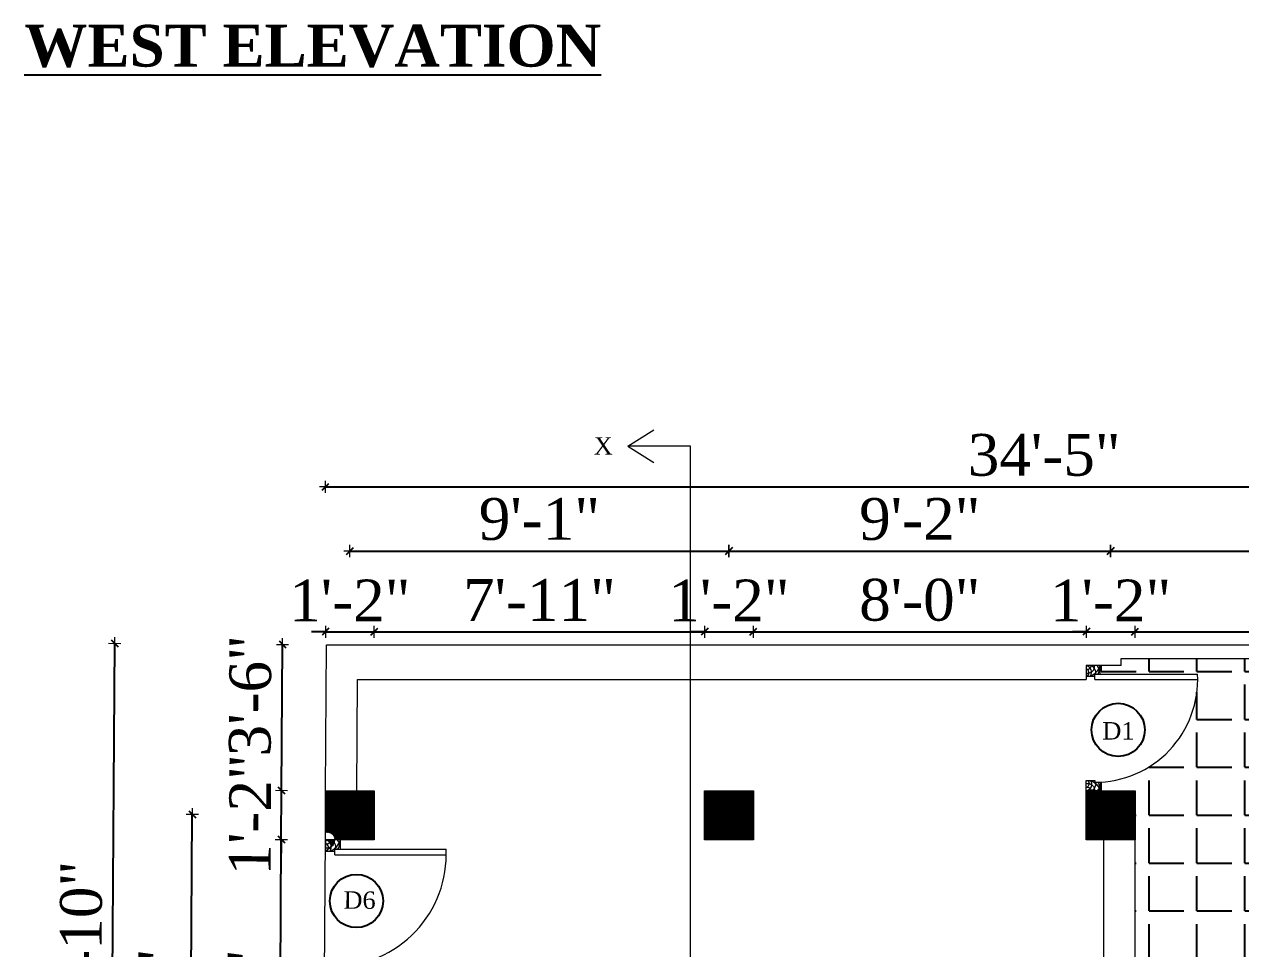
# Model space of a CAD drawing. Header units: inches. Extents: x 4069 to 291496, y -47643 to 12535.
# Drawn here: x 37256.3 to 37605.7, y -109.2 to 156.3 of the extents above; entities that cross this region are included whole.
import ezdxf

# ---------------------------------------------------------------- set-up
doc = ezdxf.new("R2010")
doc.units = ezdxf.units.IN
doc.header["$LTSCALE"] = 5
doc.header["$MEASUREMENT"] = 0
for name, color, linetype, lineweight in [('A-WALL', 7, 'Continuous', 9), ('Dimension', 7, 'Continuous', 18), ('DOOR', 62, 'Continuous', 0)]:
    doc.layers.add(name, color=color, linetype=linetype, lineweight=lineweight)
doc.layers.add('dim line', color=7, linetype='Continuous', lineweight=15, true_color=0xfab2b2)
doc.layers.add('TEXT', color=6, linetype='Continuous')
doc.layers.add('WALL', color=7, linetype='Continuous')
doc.styles.add('ordinary', font='times.ttf')
doc.dimstyles.new('Copy of 96', dxfattribs={"dimtxt": 7, "dimasz": 4, "dimexe": 0.5, "dimexo": 0.5, "dimgap": 3, "dimtad": 1, "dimdec": 1, "dimzin": 11, "dimdsep": 46, "dimlunit": 4, "dimtxsty": 'ordinary', "dimblk": 'OBLIQUE', "dimcen": 0.09, "dimse1": 1, "dimse2": 1, "dimclrt": 6, "dimazin": 0, "dimtfac": 1, "dimtdec": 1, "dimtix": 1, "dimtmove": 2, "dimatfit": 3, "dimldrblk": 'leader', "dimfxl": 0.5, "dimfxlon": 1, "dimtolj": 1, "dimtzin": 0, "dimarcsym": 0})
pattern_1 = [(45, (13029.65424, -1679.6092), (-0.08838834765, 0.08838834765), [])]

# ---------------------------------------------------------------- blocks, each defined once
blk = doc.blocks.new('A$C27B36B59')
at = {"layer": 'DOOR'}
for p, q in [((0, 4), (0, 0)), ((2.5, 4), (0, 4)), ((2.5, 2.5), (2.5, 4)), ((0, 0), (3, 0)), ((3, 2.5), (2.5, 2.5)), ((3, 0), (3, 2.5))]:
    blk.add_line(p, q, dxfattribs=at)
for centre, radius, start, end in [((-1.4, -0.54), 4.75, 22.1411, 72.838), ((1.34, 2.09), 1.64, 45.138, 144.8948), ((2.21, 0.3), 2.49, 83.3149, 152.658), ((0.13, 0.37), 2.05, 349.4875, 93.6805), ((1.96, -0.47), 2.01, 58.7447, 166.495), ((-0.06, 0.32), 1.13, 343.542, 86.947), ((2.08, -0.4), 1.17, 38.2816, 160.1519)]:
    blk.add_arc(centre, radius, start, end, dxfattribs=at)
blk = doc.blocks.new('D2')
at = {"layer": 'DOOR'}
for p, q in [((74473.95, 24047.59), (74473.95, 24018.09)), ((74473.95, 24047.59), (74475.45, 24047.59)), ((74475.45, 24047.59), (74475.45, 24018.13))]:
    blk.add_line(p, q, dxfattribs=at)
blk.add_arc((74473.95, 24047.59), 29.5, 180, 272.9146, dxfattribs=at)
at = {"layer": 'DOOR', "xscale": -1, "rotation": 180}
blk.add_blockref('A$C27B36B59', (74441.95, 24050.09), dxfattribs=at)
at = {"layer": 'DOOR', "rotation": 180}
blk.add_blockref('A$C27B36B59', (74477.95, 24050.09), dxfattribs=at)
blk = doc.blocks.new('oblique')
at = {"color": 0, "lineweight": -2}
blk.add_line((0.25, 0.25), (-0.25, -0.25), dxfattribs=at)
at = {"layer": 'dim line', "lineweight": 9}
for p, q in [((-0.4375, 0), (0.4375, 0)), ((0, 0.4375), (0, -0.4375))]:
    blk.add_line(p, q, dxfattribs=at)
blk = doc.blocks.new('*D1731')
at = {"layer": 'A-WALL', "color": 0, "lineweight": -2, "ltscale": 5, "transparency": 16777216}
blk.add_line((37755.69, -284.2), (37342.02, -284.2), dxfattribs=at)
at = {"layer": 'Defpoints', "color": 0, "ltscale": 5, "transparency": 16777216}
for p in [(37755.69, -79.55, -58), (37342.02, -189.89, -58.17), (37342.02, -284.2)]:
    blk.add_point(p, dxfattribs=at)
at = {"layer": 'A-WALL', "color": 0, "lineweight": -2, "ltscale": 5, "transparency": 16777216, "xscale": 4, "yscale": 4, "zscale": 4, "rotation": 180}
blk.add_blockref('oblique', (37342.02, -284.2), dxfattribs=at)
at = {"layer": 'A-WALL', "color": 0, "lineweight": -2, "ltscale": 5, "transparency": 16777216, "xscale": 4, "yscale": 4, "zscale": 4}
blk.add_blockref('oblique', (37755.69, -284.2), dxfattribs=at)
at = {"layer": 'A-WALL', "color": 6, "ltscale": 5, "transparency": 16777216, "insert": (37548.86, -275.1), "char_height": 12, "attachment_point": 5, "style": 'ordinary'}
blk.add_mtext('\\A1;34\'-6"', dxfattribs=at)
blk = doc.blocks.new('_OBLIQUE')
at = {"color": 0, "linetype": 'ByBlock'}
blk.add_line((-0.5, -0.5), (0.5, 0.5), dxfattribs=at)
blk = doc.blocks.new('leader')
at = {"layer": 'Dimension'}
for p, q in [((0, -4.328), (0, 4.328)), ((-4.424, 0), (4.424, 0))]:
    blk.add_line(p, q, dxfattribs=at)
blk = doc.blocks.new('*D1782')
at = {"layer": 'A-WALL', "color": 0, "lineweight": -2, "ltscale": 50, "transparency": 16777216}
for p, q in [((37342.84, -18.18), (37338.84, -18.18)), ((37342.84, -18.18), (37356.84, -18.18)), ((37356.84, -18.18), (37360.84, -18.18))]:
    blk.add_line(p, q, dxfattribs=at)
at = {"layer": 'Defpoints', "color": 0, "ltscale": 50, "transparency": 16777216}
for p in [(37356.84, -18.18), (37342.84, -63.89, -58.17), (37356.84, -63.89, -58.17)]:
    blk.add_point(p, dxfattribs=at)
at = {"layer": 'A-WALL', "color": 0, "lineweight": -2, "ltscale": 50, "transparency": 16777216, "xscale": 4, "yscale": 4, "zscale": 4}
blk.add_blockref('oblique', (37342.84, -18.18), dxfattribs=at)
at = {"layer": 'A-WALL', "color": 0, "lineweight": -2, "ltscale": 50, "transparency": 16777216, "xscale": 4, "yscale": 4, "zscale": 4, "rotation": 180}
blk.add_blockref('oblique', (37356.84, -18.18), dxfattribs=at)
at = {"layer": 'A-WALL', "color": 6, "ltscale": 50, "transparency": 16777216, "insert": (37349.84, -9.18), "char_height": 12, "attachment_point": 5, "style": 'ordinary'}
blk.add_mtext('\\A1;1\'-2"', dxfattribs=at)
blk = doc.blocks.new('*D1783')
at = {"layer": 'A-WALL', "color": 0, "lineweight": -2, "ltscale": 5, "transparency": 16777216}
blk.add_line((37356.84, -18.18), (37451.73, -18.18), dxfattribs=at)
at = {"layer": 'Defpoints', "color": 0, "ltscale": 5, "transparency": 16777216}
for p in [(37451.73, -18.18), (37356.84, -63.89, -58.17), (37451.73, -63.89, -58.17)]:
    blk.add_point(p, dxfattribs=at)
at = {"layer": 'A-WALL', "color": 0, "lineweight": -2, "ltscale": 5, "transparency": 16777216, "xscale": 4, "yscale": 4, "zscale": 4, "rotation": 180}
blk.add_blockref('oblique', (37356.84, -18.18), dxfattribs=at)
at = {"layer": 'A-WALL', "color": 0, "lineweight": -2, "ltscale": 5, "transparency": 16777216, "xscale": 4, "yscale": 4, "zscale": 4}
blk.add_blockref('oblique', (37451.73, -18.18), dxfattribs=at)
at = {"layer": 'A-WALL', "color": 6, "ltscale": 5, "transparency": 16777216, "insert": (37404.29, -9.06), "char_height": 12, "attachment_point": 5, "style": 'ordinary'}
blk.add_mtext('\\A1;7\'-11"', dxfattribs=at)
blk = doc.blocks.new('*D1732')
at = {"layer": 'A-WALL', "color": 0, "lineweight": -2, "ltscale": 5, "transparency": 16777216}
for p, q in [((37451.73, -18.18), (37447.73, -18.18)), ((37451.73, -18.18), (37465.73, -18.18)), ((37465.73, -18.18), (37469.73, -18.18))]:
    blk.add_line(p, q, dxfattribs=at)
at = {"layer": 'Defpoints', "color": 0, "ltscale": 5, "transparency": 16777216}
for p in [(37465.73, -18.18), (37451.73, -63.89, -58.17), (37465.73, -63.89, -58.17)]:
    blk.add_point(p, dxfattribs=at)
at = {"layer": 'A-WALL', "color": 0, "lineweight": -2, "ltscale": 5, "transparency": 16777216, "xscale": 4, "yscale": 4, "zscale": 4}
blk.add_blockref('oblique', (37451.73, -18.18), dxfattribs=at)
at = {"layer": 'A-WALL', "color": 0, "lineweight": -2, "ltscale": 5, "transparency": 16777216, "xscale": 4, "yscale": 4, "zscale": 4, "rotation": 180}
blk.add_blockref('oblique', (37465.73, -18.18), dxfattribs=at)
at = {"layer": 'A-WALL', "color": 6, "ltscale": 5, "transparency": 16777216, "insert": (37458.73, -9.18), "char_height": 12, "attachment_point": 5, "style": 'ordinary'}
blk.add_mtext('\\A1;1\'-2"', dxfattribs=at)
blk = doc.blocks.new('*D1784')
at = {"layer": 'A-WALL', "color": 0, "lineweight": -2, "ltscale": 5, "transparency": 16777216}
blk.add_line((37465.73, -18.18), (37561.35, -18.18), dxfattribs=at)
at = {"layer": 'Defpoints', "color": 0, "ltscale": 5, "transparency": 16777216}
for p in [(37561.35, -18.18), (37465.73, -63.89, -58.17), (37561.35, -63.89, -58.17)]:
    blk.add_point(p, dxfattribs=at)
at = {"layer": 'A-WALL', "color": 0, "lineweight": -2, "ltscale": 5, "transparency": 16777216, "xscale": 4, "yscale": 4, "zscale": 4, "rotation": 180}
blk.add_blockref('oblique', (37465.73, -18.18), dxfattribs=at)
at = {"layer": 'A-WALL', "color": 0, "lineweight": -2, "ltscale": 5, "transparency": 16777216, "xscale": 4, "yscale": 4, "zscale": 4}
blk.add_blockref('oblique', (37561.35, -18.18), dxfattribs=at)
at = {"layer": 'A-WALL', "color": 6, "ltscale": 5, "transparency": 16777216, "insert": (37513.54, -9.08), "char_height": 12, "attachment_point": 5, "style": 'ordinary'}
blk.add_mtext('\\A1;8\'-0"', dxfattribs=at)
blk = doc.blocks.new('*D1785')
at = {"layer": 'A-WALL', "color": 0, "lineweight": -2, "ltscale": 5, "transparency": 16777216}
for p, q in [((37561.35, -18.18), (37557.35, -18.18)), ((37561.35, -18.18), (37575.35, -18.18)), ((37575.35, -18.18), (37579.35, -18.18))]:
    blk.add_line(p, q, dxfattribs=at)
at = {"layer": 'Defpoints', "color": 0, "ltscale": 5, "transparency": 16777216}
for p in [(37575.35, -18.18), (37561.35, -63.89, -58.17), (37575.35, -63.89, -58.17)]:
    blk.add_point(p, dxfattribs=at)
at = {"layer": 'A-WALL', "color": 0, "lineweight": -2, "ltscale": 5, "transparency": 16777216, "xscale": 4, "yscale": 4, "zscale": 4}
blk.add_blockref('oblique', (37561.35, -18.18), dxfattribs=at)
at = {"layer": 'A-WALL', "color": 0, "lineweight": -2, "ltscale": 5, "transparency": 16777216, "xscale": 4, "yscale": 4, "zscale": 4, "rotation": 180}
blk.add_blockref('oblique', (37575.35, -18.18), dxfattribs=at)
at = {"layer": 'A-WALL', "color": 6, "ltscale": 5, "transparency": 16777216, "insert": (37568.35, -9.18), "char_height": 12, "attachment_point": 5, "style": 'ordinary'}
blk.add_mtext('\\A1;1\'-2"', dxfattribs=at)
blk = doc.blocks.new('*D1733')
at = {"layer": 'A-WALL', "color": 0, "lineweight": -2, "ltscale": 5, "transparency": 16777216}
blk.add_line((37575.35, -18.18), (37713.81, -18.18), dxfattribs=at)
at = {"layer": 'Defpoints', "color": 0, "ltscale": 5, "transparency": 16777216}
for p in [(37713.81, -18.18), (37575.35, -63.89, -58.17), (37713.81, -63.89, -58.17)]:
    blk.add_point(p, dxfattribs=at)
at = {"layer": 'A-WALL', "color": 0, "lineweight": -2, "ltscale": 5, "transparency": 16777216, "xscale": 4, "yscale": 4, "zscale": 4, "rotation": 180}
blk.add_blockref('oblique', (37575.35, -18.18), dxfattribs=at)
at = {"layer": 'A-WALL', "color": 0, "lineweight": -2, "ltscale": 5, "transparency": 16777216, "xscale": 4, "yscale": 4, "zscale": 4}
blk.add_blockref('oblique', (37713.81, -18.18), dxfattribs=at)
at = {"layer": 'A-WALL', "color": 6, "ltscale": 5, "transparency": 16777216, "insert": (37644.58, -9.08), "char_height": 12, "attachment_point": 5, "style": 'ordinary'}
blk.add_mtext('\\A1;11\'-6"', dxfattribs=at)
blk = doc.blocks.new('*D1734')
at = {"layer": 'A-WALL', "color": 0, "lineweight": -2, "ltscale": 5, "transparency": 16777216}
blk.add_line((37349.84, 5.01), (37458.73, 5.01), dxfattribs=at)
at = {"layer": 'Defpoints', "color": 0, "ltscale": 5, "transparency": 16777216}
for p in [(37458.73, 5.01), (37349.84, -70.89, -58.17), (37458.73, -70.89, -58.17)]:
    blk.add_point(p, dxfattribs=at)
at = {"layer": 'A-WALL', "color": 0, "lineweight": -2, "ltscale": 5, "transparency": 16777216, "xscale": 4, "yscale": 4, "zscale": 4, "rotation": 180}
blk.add_blockref('oblique', (37349.84, 5.01), dxfattribs=at)
at = {"layer": 'A-WALL', "color": 0, "lineweight": -2, "ltscale": 5, "transparency": 16777216, "xscale": 4, "yscale": 4, "zscale": 4}
blk.add_blockref('oblique', (37458.73, 5.01), dxfattribs=at)
at = {"layer": 'A-WALL', "color": 6, "ltscale": 5, "transparency": 16777216, "insert": (37404.29, 14.14), "char_height": 12, "attachment_point": 5, "style": 'ordinary'}
blk.add_mtext('\\A1;9\'-1"', dxfattribs=at)
blk = doc.blocks.new('*D1787')
at = {"layer": 'A-WALL', "color": 0, "lineweight": -2, "ltscale": 5, "transparency": 16777216}
blk.add_line((37458.73, 5.01), (37568.35, 5.01), dxfattribs=at)
at = {"layer": 'Defpoints', "color": 0, "ltscale": 5, "transparency": 16777216}
for p in [(37568.35, 5.01), (37458.73, -70.89, -58.17), (37568.35, -70.89, -58.17)]:
    blk.add_point(p, dxfattribs=at)
at = {"layer": 'A-WALL', "color": 0, "lineweight": -2, "ltscale": 5, "transparency": 16777216, "xscale": 4, "yscale": 4, "zscale": 4, "rotation": 180}
blk.add_blockref('oblique', (37458.73, 5.01), dxfattribs=at)
at = {"layer": 'A-WALL', "color": 0, "lineweight": -2, "ltscale": 5, "transparency": 16777216, "xscale": 4, "yscale": 4, "zscale": 4}
blk.add_blockref('oblique', (37568.35, 5.01), dxfattribs=at)
at = {"layer": 'A-WALL', "color": 6, "ltscale": 5, "transparency": 16777216, "insert": (37513.54, 14.14), "char_height": 12, "attachment_point": 5, "style": 'ordinary'}
blk.add_mtext('\\A1;9\'-2"', dxfattribs=at)
blk = doc.blocks.new('*D1788')
at = {"layer": 'A-WALL', "color": 0, "lineweight": -2, "ltscale": 5, "transparency": 16777216}
blk.add_line((37568.35, 5.01), (37720.81, 5.01), dxfattribs=at)
at = {"layer": 'Defpoints', "color": 0, "ltscale": 5, "transparency": 16777216}
for p in [(37720.81, 5.01), (37568.35, -70.89, -58.17), (37720.81, -70.89, -58.17)]:
    blk.add_point(p, dxfattribs=at)
at = {"layer": 'A-WALL', "color": 0, "lineweight": -2, "ltscale": 5, "transparency": 16777216, "xscale": 4, "yscale": 4, "zscale": 4, "rotation": 180}
blk.add_blockref('oblique', (37568.35, 5.01), dxfattribs=at)
at = {"layer": 'A-WALL', "color": 0, "lineweight": -2, "ltscale": 5, "transparency": 16777216, "xscale": 4, "yscale": 4, "zscale": 4}
blk.add_blockref('oblique', (37720.81, 5.01), dxfattribs=at)
at = {"layer": 'A-WALL', "color": 6, "ltscale": 5, "transparency": 16777216, "insert": (37644.58, 14.12), "char_height": 12, "attachment_point": 5, "style": 'ordinary'}
blk.add_mtext('\\A1;12\'-8"', dxfattribs=at)
blk = doc.blocks.new('*D1735')
at = {"layer": 'A-WALL', "color": 0, "lineweight": -2, "ltscale": 5, "transparency": 16777216}
blk.add_line((37342.84, 23.45), (37755.69, 23.45), dxfattribs=at)
at = {"layer": 'Defpoints', "color": 0, "ltscale": 5, "transparency": 16777216}
for p in [(37755.69, 23.45), (37342.84, -63.89, -58.17), (37755.69, -79.55, -58)]:
    blk.add_point(p, dxfattribs=at)
at = {"layer": 'A-WALL', "color": 0, "lineweight": -2, "ltscale": 5, "transparency": 16777216, "xscale": 4, "yscale": 4, "zscale": 4, "rotation": 180}
blk.add_blockref('oblique', (37342.84, 23.45), dxfattribs=at)
at = {"layer": 'A-WALL', "color": 0, "lineweight": -2, "ltscale": 5, "transparency": 16777216, "xscale": 4, "yscale": 4, "zscale": 4}
blk.add_blockref('oblique', (37755.69, 23.45), dxfattribs=at)
at = {"layer": 'A-WALL', "color": 6, "ltscale": 5, "transparency": 16777216, "insert": (37549.27, 32.55), "char_height": 12, "attachment_point": 5, "style": 'ordinary'}
blk.add_mtext('\\A1;34\'-5"', dxfattribs=at)
blk = doc.blocks.new('*D1737')
at = {"layer": 'A-WALL', "color": 0, "lineweight": -2, "ltscale": 5, "transparency": 16777216}
blk.add_line((37329.49, -175.81), (37330.13, -77.81), dxfattribs=at)
at = {"layer": 'Defpoints', "color": 0, "ltscale": 5, "transparency": 16777216}
for p in [(37330.13, -77.81), (37342.84, -77.89, -58.17), (37342.11, -175.89, -58.17)]:
    blk.add_point(p, dxfattribs=at)
at = {"layer": 'A-WALL', "color": 0, "lineweight": -2, "ltscale": 5, "transparency": 16777216, "xscale": 4, "yscale": 4, "zscale": 4}
for p, rotation in [((37330.13, -77.81), 89.6259071472208), ((37329.49, -175.81), 269.6259071472208)]:
    blk.add_blockref('oblique', p, dxfattribs=dict(at, rotation=rotation))
at = {"layer": 'A-WALL', "color": 6, "ltscale": 5, "transparency": 16777216, "insert": (37320.7, -126.75), "char_height": 12, "attachment_point": 5, "rotation": 89.6259, "style": 'ordinary'}
blk.add_mtext('\\A1;8\'-2"', dxfattribs=at)
blk = doc.blocks.new('*D1789')
at = {"layer": 'A-WALL', "color": 0, "lineweight": -2, "ltscale": 5, "transparency": 16777216}
for p, q in [((37330.22, -63.81), (37330.24, -59.81)), ((37330.13, -77.81), (37330.22, -63.81)), ((37330.13, -77.81), (37330.1, -81.8))]:
    blk.add_line(p, q, dxfattribs=at)
at = {"layer": 'Defpoints', "color": 0, "ltscale": 5, "transparency": 16777216}
for p in [(37330.22, -63.81), (37342.84, -63.89, -58.17), (37342.84, -77.89, -58.17)]:
    blk.add_point(p, dxfattribs=at)
at = {"layer": 'A-WALL', "color": 0, "lineweight": -2, "ltscale": 5, "transparency": 16777216, "xscale": 4, "yscale": 4, "zscale": 4}
for p, rotation in [((37330.22, -63.81), 269.6259071472208), ((37330.13, -77.81), 89.6259071472208)]:
    blk.add_blockref('oblique', p, dxfattribs=dict(at, rotation=rotation))
at = {"layer": 'A-WALL', "color": 6, "ltscale": 5, "transparency": 16777216, "insert": (37321.17, -70.75), "char_height": 12, "attachment_point": 5, "rotation": 89.6259, "style": 'ordinary'}
blk.add_mtext('\\A1;1\'-2"', dxfattribs=at)
blk = doc.blocks.new('*D1738')
at = {"layer": 'A-WALL', "color": 0, "lineweight": -2, "ltscale": 5, "transparency": 16777216}
blk.add_line((37303.86, -182.59), (37304.59, -70.59), dxfattribs=at)
at = {"layer": 'Defpoints', "color": 0, "ltscale": 5, "transparency": 16777216}
for p in [(37304.59, -70.59), (37349.84, -70.89, -58.17), (37349.11, -182.89, -58.17)]:
    blk.add_point(p, dxfattribs=at)
at = {"layer": 'A-WALL', "color": 0, "lineweight": -2, "ltscale": 5, "transparency": 16777216, "xscale": 4, "yscale": 4, "zscale": 4}
for p, rotation in [((37304.59, -70.59), 89.6259071472208), ((37303.86, -182.59), 269.6259071472208)]:
    blk.add_blockref('oblique', p, dxfattribs=dict(at, rotation=rotation))
at = {"layer": 'A-WALL', "color": 6, "ltscale": 5, "transparency": 16777216, "insert": (37295.1, -126.53), "char_height": 12, "attachment_point": 5, "rotation": 89.6259, "style": 'ordinary'}
blk.add_mtext('\\A1;9\'-4"', dxfattribs=at)
blk = doc.blocks.new('*D1739')
at = {"layer": 'A-WALL', "color": 0, "lineweight": -2, "ltscale": 5, "transparency": 16777216}
blk.add_line((37281.13, -199.49), (37282.29, -21.49), dxfattribs=at)
at = {"layer": 'Defpoints', "color": 0, "ltscale": 5, "transparency": 16777216}
for p in [(37282.29, -21.49), (37343.12, -21.89, -58.17), (37341.95, -199.89, -58.17)]:
    blk.add_point(p, dxfattribs=at)
at = {"layer": 'A-WALL', "color": 0, "lineweight": -2, "ltscale": 5, "transparency": 16777216, "xscale": 4, "yscale": 4, "zscale": 4}
for p, rotation in [((37282.29, -21.49), 89.6259071472208), ((37281.13, -199.49), 269.6259071472208)]:
    blk.add_blockref('oblique', p, dxfattribs=dict(at, rotation=rotation))
at = {"layer": 'A-WALL', "color": 6, "ltscale": 5, "transparency": 16777216, "insert": (37272.61, -110.43), "char_height": 12, "attachment_point": 5, "rotation": 89.6259, "style": 'ordinary'}
blk.add_mtext('\\A1;14\'-10"', dxfattribs=at)
blk = doc.blocks.new('*D1792')
at = {"layer": 'A-WALL', "color": 0, "lineweight": -2, "ltscale": 5, "transparency": 16777216}
blk.add_line((37330.22, -63.81), (37330.49, -21.81), dxfattribs=at)
at = {"layer": 'Defpoints', "color": 0, "ltscale": 5, "transparency": 16777216}
for p in [(37330.49, -21.81), (37343.12, -21.89, -58.17), (37342.84, -63.89, -58.17)]:
    blk.add_point(p, dxfattribs=at)
at = {"layer": 'A-WALL', "color": 0, "lineweight": -2, "ltscale": 5, "transparency": 16777216, "xscale": 4, "yscale": 4, "zscale": 4}
for p, rotation in [((37330.49, -21.81), 89.6259071472208), ((37330.22, -63.81), 269.6259071472208)]:
    blk.add_blockref('oblique', p, dxfattribs=dict(at, rotation=rotation))
at = {"layer": 'A-WALL', "color": 6, "ltscale": 5, "transparency": 16777216, "insert": (37321.25, -36.55), "char_height": 12, "attachment_point": 5, "rotation": 89.6259, "style": 'ordinary'}
blk.add_mtext('\\A1;3\'-6"', dxfattribs=at)

msp = doc.modelspace()

# ---------------------------------------------------------------- hatches: boundary and pattern name
at = {"layer": 'A-WALL', "ltscale": 5}
h = msp.add_hatch(dxfattribs=at)
h.set_pattern_fill('ANSI31', color=256)
h.set_pattern_definition(pattern_1)
h.paths.add_polyline_path([(37356.84242, -77.88806), (37356.84242, -63.88806), (37342.84242, -63.88806), (37342.84242, -75.84302, -1.09621959), (37343.24841, -80.25614), (37344.13668, -80.59639), (37344.43176, -80.59639, 0.425392652), (37342.84242, -77.88806, 0.362611496), (37344.40854, -77.88806)])
h = msp.add_hatch(dxfattribs=at)
h.set_pattern_fill('ANSI31', color=256)
h.set_pattern_definition(pattern_1)
h.paths.add_polyline_path([(37465.73226, -63.88806), (37451.73226, -63.88806), (37451.73226, -77.88806), (37465.73226, -77.88806)])
h = msp.add_hatch(dxfattribs=at)
h.set_pattern_fill('ANSI31', color=256)
h.set_pattern_definition(pattern_1)
h.paths.add_polyline_path([(37561.35337, -77.88806), (37575.35337, -77.88806), (37575.35337, -63.88806), (37561.35337, -63.88806)])
at = {"layer": 'WALL', "linetype": 'ByBlock', "ltscale": 5, "true_color": 0xf8991e}
h = msp.add_hatch(dxfattribs=at)
h.set_pattern_fill('ANGLE', color=30, scale=50)
h.set_pattern_definition([(0, (10299.375, -1679.609), (0, 13.75), [10, -3.75]), (90, (10299.375, -1679.609), (-13.75, 8e-16), [10, -3.75])])
h.paths.add_polyline_path([(37651.98113, -25.88806), (37571.35337, -25.88806), (37571.35337, -27.88806), (37565.35337, -27.88806), (37565.35337, -30.38806), (37593.31521, -30.38806, -0.414213562), (37565.35337, -61.3499), (37565.35337, -63.88806), (37575.35337, -63.88806), (37575.35337, -77.88806), (37575.35337, -227.88806), (37656.38623, -227.88806), (37680.60977, -189.88806), (37671.35337, -189.88806), (37671.35337, -175.88806), (37685.35337, -175.88806), (37685.35337, -182.44667), (37750.04393, -80.9652), (37727.807, -68.47579), (37727.807, -77.88806), (37713.807, -77.88806), (37713.807, -63.88806), (37719.63872, -63.88806)])
h.paths.add_polyline_path([(37610.18331, -130.84304), (37667.44178, -130.84343), (37667.44185, -120.16751), (37610.18338, -120.16712)], flags=24)

# ---------------------------------------------------------------- linework, layer by layer
at = {"layer": 'A-WALL', "ltscale": 5}
for p, q in [((37429.67702, 35.11194), (37437.10617, 39.79115)), ((37447.67702, 35.11194), (37429.67702, 35.11194)), ((37429.67702, 35.11194), (37437.10617, 30.43273)), ((37447.67702, -294.09195), (37447.67702, 35.11194)), ((37342.84242, -63.88806), (37343.11665, -21.88806)), ((37343.11665, -21.88806), (37653.02756, -21.88806)), ((37571.35337, -27.88806), (37561.35337, -27.88806)), ((37561.35337, -27.88806), (37561.35337, -31.88806)), ((37571.35337, -25.88806), (37651.98113, -25.88806)), ((37571.35337, -27.88806), (37571.35337, -25.88806)), ((37351.84223, -63.94682), (37352.05155, -31.88806)), ((37352.05155, -31.88806), (37561.35337, -31.88806)), ((37342.84242, -63.88806), (37341.74551, -231.88806)), ((37566.35337, -175.88806), (37566.35337, -77.88806)), ((37575.35337, -227.88806), (37575.35337, -77.88806))]:
    msp.add_line(p, q, dxfattribs=at)
for points in [[(37342.84242, -63.88806), (37356.84242, -63.88806), (37356.84242, -77.88806), (37342.84242, -77.88806)], [(37451.73226, -63.88806), (37465.73226, -63.88806), (37465.73226, -77.88806), (37451.73226, -77.88806)], [(37561.35337, -63.88806), (37575.35337, -63.88806), (37575.35337, -77.88806), (37561.35337, -77.88806)]]:
    msp.add_lwpolyline(points, close=True, dxfattribs=at)
at = {"layer": 'TEXT'}
for centre in [(37570.51202, -46.36083), (37351.72618, -95.49123)]:
    msp.add_circle(centre, 7.64038, dxfattribs=at)

# ---------------------------------------------------------------- block references
at = {"layer": 'WALL', "color": 2, "linetype": 'ByBlock', "rotation": 90.00000000019513}
msp.add_blockref('D2', (61611.44129, -74505.83928), dxfattribs=at)
at = {"layer": 'WALL', "color": 2, "linetype": 'ByBlock', "xscale": 1.083333333326322, "yscale": 1.083333333326322, "zscale": 1.083333333326322, "rotation": 89.99999999998198}
msp.add_blockref('D2', (63397.10433, -80762.33522), dxfattribs=at)

# ---------------------------------------------------------------- texts
at = {"layer": 'TEXT', "style": 'ordinary'}
for s, p in [('X', (37419.89532, 32.69709)), ('D1', (37565.97145, -49.11725))]:
    msp.add_text(s, height=5, dxfattribs=at).set_placement(p)
msp.add_text('D6', height=5, rotation=359.5142373, dxfattribs=at).set_placement((37347.99993, -97.69248))
at = {"layer": 'TEXT', "insert": (37339.18342, 143.8552, -58.16904), "char_height": 12, "width": 219.8150831, "attachment_point": 8, "rotation": 359.9996119, "style": 'ordinary'}
msp.add_mtext('{\\fTimes New Roman|b1|i0|c0|p18;\\LWEST ELEVATION}', dxfattribs=at)

# ---------------------------------------------------------------- dimensions: what is measured, and where the dimension line sits
at = {"layer": 'A-WALL', "ltscale": 5}
for base, p1, p2, picture, middle in [((37755.69041, 23.44704, 58.16904), (37342.84242, -63.88806), (37755.69041, -79.54883, 0.16904), '*D1735', (37549.26642, 32.55087, 58.16904)), ((37458.73226, 5.01424, 58.16904), (37349.84242, -70.88806), (37458.73226, -70.88806), '*D1734', (37404.28734, 14.13537, 58.16904)), ((37568.35337, 5.01424, 58.16904), (37458.73226, -70.88806), (37568.35337, -70.88806), '*D1787', (37513.54281, 14.13537, 58.16904)), ((37720.807, 5.01424, 58.16904), (37568.35337, -70.88806), (37720.807, -70.88806), '*D1788', (37644.58019, 14.11806, 58.16904)), ((37451.73226, -18.17894, 58.16904), (37356.84242, -63.88806), (37451.73226, -63.88806), '*D1783', (37404.28734, -9.05781, 58.16904)), ((37465.73226, -18.17894, 58.16904), (37451.73226, -63.88806), (37465.73226, -63.88806), '*D1732', (37458.73226, -9.17894, 58.16904)), ((37561.35337, -18.17894, 58.16904), (37465.73226, -63.88806), (37561.35337, -63.88806), '*D1784', (37513.54281, -9.07512, 58.16904)), ((37575.35337, -18.17894, 58.16904), (37561.35337, -63.88806), (37575.35337, -63.88806), '*D1785', (37568.35337, -9.17894, 58.16904)), ((37713.807, -18.17894, 58.16904), (37575.35337, -63.88806), (37713.807, -63.88806), '*D1733', (37644.58019, -9.07512, 58.16904)), ((37342.01973, -284.2047, 58.16904), (37755.69041, -79.54883, 0.16904), (37342.01973, -189.88806), '*D1731', (37548.85507, -275.10088, 58.16904))]:
    dim = msp.add_linear_dim(base=base, p1=p1, p2=p2, dimstyle='Copy of 96', override={"dimtxt": 12, "dimdec": 0, "dimblk": 'oblique', "dimtdec": 0, "dimarcsym": 1}, dxfattribs=at)
    dim.commit()
    dim.dimension.update_dxf_attribs({"geometry": picture, "text_midpoint": middle})
at = {"layer": 'A-WALL', "ltscale": 50}
dim = msp.add_linear_dim(base=(37356.84242, -18.17894, 58.16904), p1=(37342.84242, -63.88806), p2=(37356.84242, -63.88806), dimstyle='Copy of 96', override={"dimtxt": 12, "dimdec": 0, "dimblk": 'oblique', "dimtdec": 0, "dimarcsym": 1}, dxfattribs=at)
dim.commit()
dim.dimension.update_dxf_attribs({"geometry": '*D1782', "text_midpoint": (37349.84242, -9.17894, 58.16904)})
at = {"layer": 'A-WALL', "ltscale": 5}
for base, p1, p2, picture, middle in [((37282.29218, -21.49092, 58.16904), (37341.95444, -199.88806), (37343.11665, -21.88806), '*D1739', (37272.60745, -110.43148, 58.16904)), ((37330.2168, -63.80562, 58.16904), (37342.84242, -77.88806), (37342.84242, -63.88806), '*D1789', (37321.17129, -70.74656, 58.16904)), ((37304.58735, -70.59258, 58.16904), (37349.11114, -182.88806), (37349.84242, -70.88806), '*D1738', (37295.10078, -126.53302, 58.16904)), ((37330.1254, -77.80503, 58.16904), (37342.11114, -175.88806), (37342.84242, -77.88806), '*D1737', (37320.70184, -126.74588, 58.16904))]:
    dim = msp.add_linear_dim(base=base, p1=p1, p2=p2, angle=269.6259071, dimstyle='Copy of 96', override={"dimtxt": 12, "dimdec": 0, "dimblk": 'oblique', "dimtdec": 0, "dimarcsym": 1}, dxfattribs=at)
    dim.commit()
    dim.dimension.update_dxf_attribs({"geometry": picture, "text_midpoint": middle})
dim = msp.add_linear_dim(base=(37330.49103, -21.80562, 58.16904), p1=(37342.84242, -63.88806), p2=(37343.11665, -21.88806), angle=269.6259071, dimstyle='Copy of 96', override={"dimtxt": 12, "dimdec": 0, "dimblk": 'oblique', "dimtdec": 0, "dimarcsym": 1}, dxfattribs=at)
dim.commit()
dim.dimension.update_dxf_attribs({"geometry": '*D1792', "text_midpoint": (37321.25029, -36.55178, 58.16904), "dimtype": 160})

doc.saveas('drawing.dxf')
